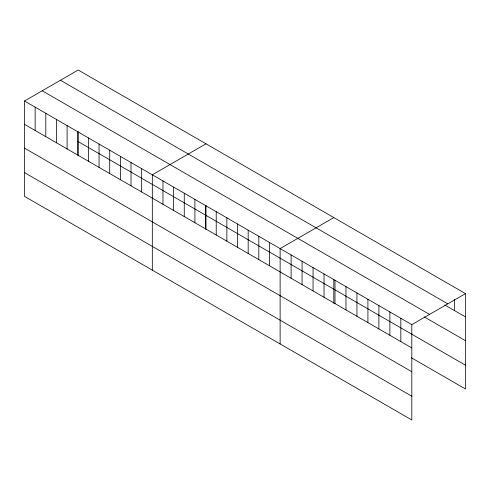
<?xml version="1.0" encoding="UTF-8"?>
<svg xmlns="http://www.w3.org/2000/svg" width="490" height="490" viewBox="0 0 490 490"><rect width="100%" height="100%" fill="white"/><g stroke="black" fill="none" stroke-linecap="round" stroke-linejoin="round"><path stroke-width="0.73" d="M24.5 101.007L411.814 324.625L411.814 419.985L24.5 196.374L24.5 101.007L78.186 70.015L465.5 293.626L465.5 388.993L411.275 357.688M205.996 143.809L152.317 174.801L152.317 270.161M333.812 217.603L280.127 248.595L280.127 343.955M411.814 324.625L465.5 293.626M60.466 80.244L447.787 303.855M444.84 305.025L465.5 316.95M42.214 90.779L429.534 314.396M424.187 316.871L465.5 340.728M78.186 141.604L465.5 365.215M24.5 124.331L411.814 347.949M24.5 148.109L411.814 371.72M24.5 172.596L411.814 396.214M454.524 299.329L454.524 310.617M400.838 318.286L400.838 341.61M389.869 311.952L389.869 335.276M378.893 305.619L378.893 328.943M367.916 299.28L367.916 322.604M356.947 292.947L356.947 316.271M345.971 286.607L345.971 309.931M334.995 280.274L334.995 303.598M333.812 279.239L333.812 303.304M324.025 273.941L324.025 297.265M313.049 267.601L313.049 290.925M302.073 261.268L302.073 284.592M291.103 254.929L291.103 278.253M269.476 242.446L269.476 265.77M258.824 236.296L258.824 259.62M248.173 230.147L248.173 253.471M237.521 223.997L237.521 247.321M226.87 217.848L226.87 241.172M216.219 211.698L216.219 235.022M205.996 205.445L205.996 229.51M205.567 205.549L205.567 228.873M194.916 199.399L194.916 222.723M184.264 193.25L184.264 216.574M173.619 187.1L173.619 210.424M162.968 180.951L162.968 204.275M141.665 168.652L141.665 191.976M131.014 162.502L131.014 185.826M120.362 156.353L120.362 179.677M109.711 150.203L109.711 173.527M99.06 144.054L99.06 167.378M88.408 137.904L88.408 161.228M78.186 131.657L78.186 155.722M77.757 131.755L77.757 155.079M67.106 125.605L67.106 148.929M56.454 119.456L56.454 142.78M45.803 113.306L45.803 136.63M35.151 107.157L35.151 130.481"/></g></svg>
